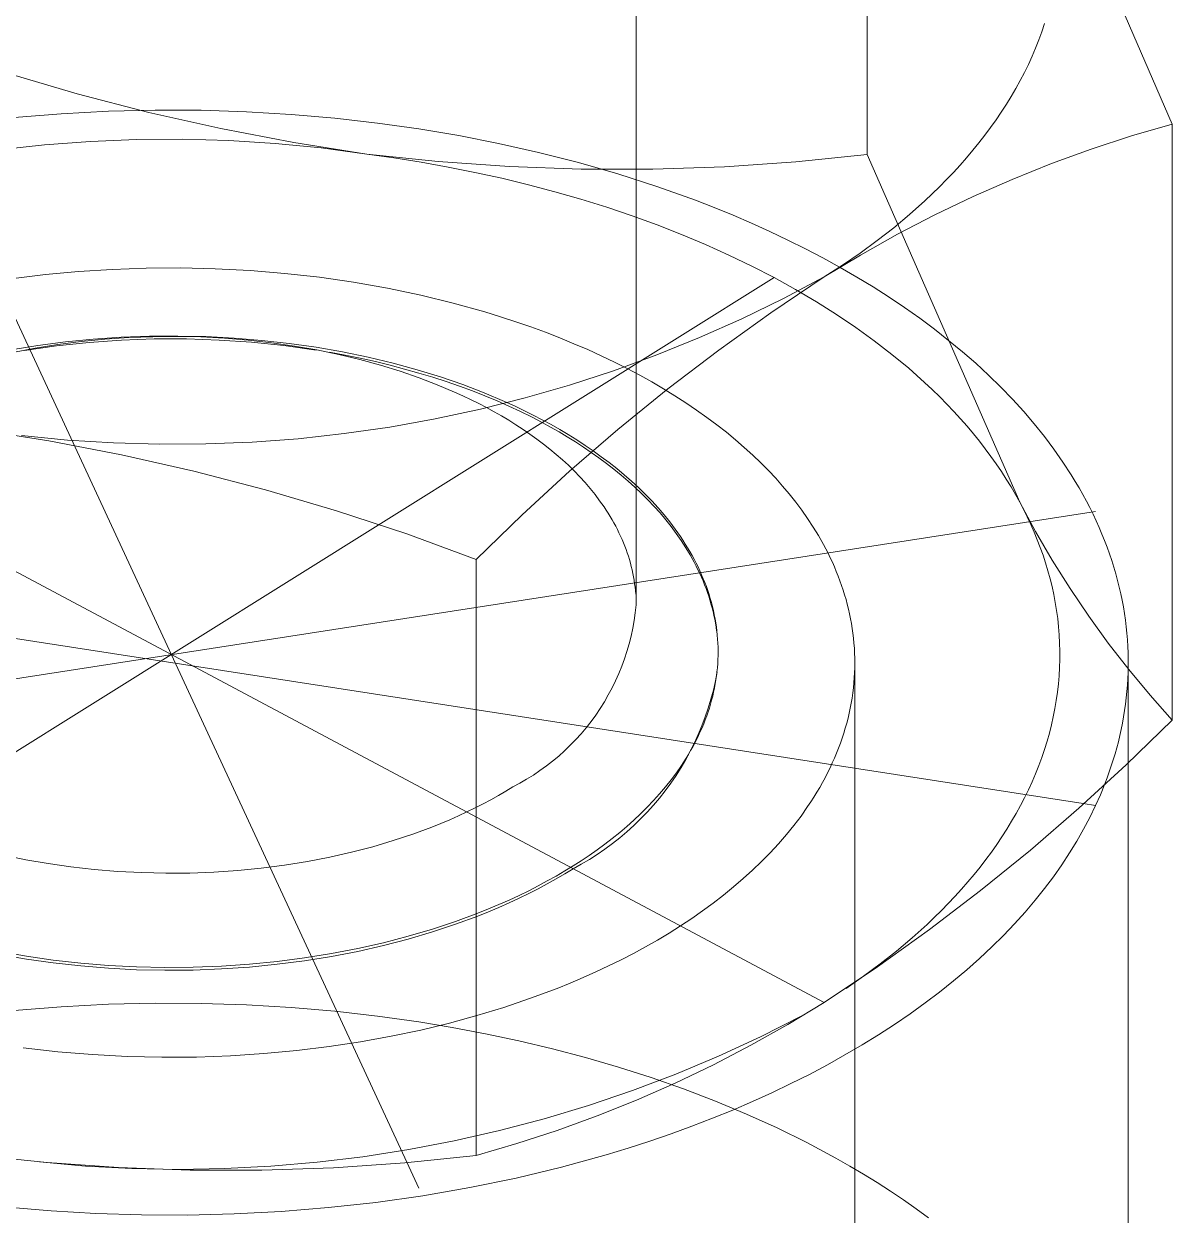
# Model space of a CAD drawing. Header units: millimetres. Extents: x -263 to 4879, y -277 to 2995.
# Drawn here: x 4118.52 to 4126.02, y 1898.3 to 1906.08 of the extents above; entities that cross this region are included whole.
import ezdxf

# ---------------------------------------------------------------- set-up
doc = ezdxf.new("R2010")
doc.units = ezdxf.units.MM
doc.layers.add('ZANO_R', color=7, linetype='Continuous', lineweight=0)

msp = doc.modelspace()

# ---------------------------------------------------------------- linework, layer by layer
at = {"layer": 'ZANO_R'}
for p, q in [((4122.5189, 1909.6594), (4122.5189, 1902.2844)), ((4124.0274, 1905.2229), (4124.0274, 1909.1114)), ((4126.017, 1905.4206), (4125.0753, 1907.589)), ((4125.1848, 1906.0771), (4125.1666, 1906.0234)), ((4125.1468, 1905.9699), (4125.1256, 1905.9165)), ((4125.1666, 1906.0234), (4125.1468, 1905.9699)), ((4125.1256, 1905.9165), (4125.1028, 1905.8634)), ((4125.0785, 1905.8105), (4125.0528, 1905.7578)), ((4125.1028, 1905.8634), (4125.0785, 1905.8105)), ((4118.4085, 1905.7553), (4118.8717, 1905.6187)), ((4125.0528, 1905.7578), (4125.0255, 1905.7054)), ((4124.9969, 1905.6534), (4124.9667, 1905.6016)), ((4125.0255, 1905.7054), (4124.9969, 1905.6534)), ((4118.8717, 1905.6187), (4119.3392, 1905.4972)), ((4124.9667, 1905.6016), (4124.9352, 1905.5502)), ((4118.7686, 1905.4887), (4118.4602, 1905.4635)), ((4119.0757, 1905.5047), (4118.7686, 1905.4887)), ((4119.3803, 1905.512), (4119.0757, 1905.5047)), ((4119.3392, 1905.4972), (4119.8104, 1905.3911)), ((4119.6813, 1905.5108), (4119.3803, 1905.512)), ((4119.9777, 1905.5013), (4119.6813, 1905.5108)), ((4120.2688, 1905.4841), (4119.9777, 1905.5013)), ((4120.5537, 1905.4594), (4120.2688, 1905.4841)), ((4124.9022, 1905.4991), (4124.8678, 1905.4484)), ((4124.9352, 1905.5502), (4124.9022, 1905.4991)), ((4121.0234, 1898.6476), (4117.87, 1905.4421)), ((4120.8317, 1905.4278), (4120.5537, 1905.4594)), ((4121.1022, 1905.3897), (4120.8317, 1905.4278)), ((4124.8678, 1905.4484), (4124.8321, 1905.3981)), ((4125.7515, 1905.3434), (4126.017, 1905.4206)), ((4126.017, 1901.5322), (4126.017, 1905.4206)), ((4119.8104, 1905.3911), (4120.2848, 1905.3005)), ((4121.3618, 1905.346), (4121.1022, 1905.3897)), ((4121.6223, 1905.295), (4121.3618, 1905.346)), ((4124.795, 1905.3483), (4124.7565, 1905.2988)), ((4124.8321, 1905.3981), (4124.795, 1905.3483)), ((4125.4886, 1905.2576), (4125.7515, 1905.3434)), ((4118.3587, 1905.2527), (4118.6583, 1905.2855)), ((4118.6583, 1905.2855), (4118.9588, 1905.308)), ((4118.9588, 1905.308), (4119.2599, 1905.3201)), ((4119.2599, 1905.3201), (4119.5613, 1905.3219)), ((4119.5613, 1905.3219), (4119.8625, 1905.3132)), ((4119.8625, 1905.3132), (4120.1633, 1905.2943)), ((4120.1633, 1905.2943), (4120.4632, 1905.265)), ((4120.2848, 1905.3005), (4120.762, 1905.2254)), ((4120.4632, 1905.265), (4120.762, 1905.2254)), ((4121.8827, 1905.2364), (4121.6223, 1905.295)), ((4124.7565, 1905.2988), (4124.7168, 1905.2498)), ((4125.2286, 1905.1632), (4125.4886, 1905.2576)), ((4120.762, 1905.2254), (4121.227, 1905.1762)), ((4120.762, 1905.2254), (4120.9388, 1905.2007)), ((4120.9388, 1905.2007), (4121.1156, 1905.1725)), ((4121.1156, 1905.1725), (4121.292, 1905.1409)), ((4121.227, 1905.1762), (4121.6935, 1905.1433)), ((4122.1423, 1905.1701), (4121.8827, 1905.2364)), ((4123.0958, 1905.1423), (4123.5623, 1905.1745)), ((4123.5623, 1905.1745), (4124.0274, 1905.2229)), ((4124.0274, 1905.2229), (4125.0222, 1902.9548)), ((4124.6757, 1905.2013), (4124.6334, 1905.1532)), ((4124.7168, 1905.2498), (4124.6757, 1905.2013)), ((4121.292, 1905.1409), (4121.4678, 1905.1059)), ((4121.4678, 1905.1059), (4121.6427, 1905.0673)), ((4121.6935, 1905.1433), (4122.1608, 1905.1267)), ((4122.4, 1905.0959), (4122.1423, 1905.1701)), ((4122.1608, 1905.1267), (4122.6284, 1905.1263)), ((4122.6548, 1905.0138), (4122.4, 1905.0959)), ((4122.6284, 1905.1263), (4123.0958, 1905.1423)), ((4124.5899, 1905.1057), (4124.5451, 1905.0586)), ((4124.6334, 1905.1532), (4124.5899, 1905.1057)), ((4124.9719, 1905.0603), (4125.2286, 1905.1632)), ((4121.6427, 1905.0673), (4121.8164, 1905.0252)), ((4121.8164, 1905.0252), (4121.9886, 1904.9796)), ((4124.5451, 1905.0586), (4124.4992, 1905.0121)), ((4124.7188, 1904.9491), (4124.9719, 1905.0603)), ((4121.9886, 1904.9796), (4122.1589, 1904.9306)), ((4122.9058, 1904.9238), (4122.6548, 1905.0138)), ((4124.452, 1904.9661), (4124.4038, 1904.9207)), ((4124.4992, 1905.0121), (4124.452, 1904.9661)), ((4124.4693, 1904.8297), (4124.7188, 1904.9491)), ((4122.1589, 1904.9306), (4122.3271, 1904.8781)), ((4122.3271, 1904.8781), (4122.4928, 1904.8222)), ((4123.0295, 1904.8758), (4122.9058, 1904.9238)), ((4123.1518, 1904.8259), (4123.0295, 1904.8758)), ((4124.4038, 1904.9207), (4124.3039, 1904.8316)), ((4122.4928, 1904.8222), (4122.6557, 1904.763)), ((4123.2727, 1904.774), (4123.1518, 1904.8259)), ((4124.3039, 1904.8316), (4124.1999, 1904.7449)), ((4124.2239, 1904.7022), (4124.4693, 1904.8297)), ((4122.6557, 1904.763), (4122.8156, 1904.7005)), ((4123.3919, 1904.7202), (4123.2727, 1904.774)), ((4123.5093, 1904.6645), (4123.3919, 1904.7202)), ((4124.1999, 1904.7449), (4124.0919, 1904.6606)), ((4122.8156, 1904.7005), (4122.9722, 1904.6348)), ((4122.9722, 1904.6348), (4123.1251, 1904.566)), ((4123.6248, 1904.6069), (4123.5093, 1904.6645)), ((4124.0919, 1904.6606), (4123.9801, 1904.5789)), ((4123.9829, 1904.5667), (4124.2239, 1904.7022)), ((4123.1251, 1904.566), (4123.2741, 1904.4943)), ((4123.7384, 1904.5474), (4123.6248, 1904.6069)), ((4123.7464, 1904.4234), (4123.9829, 1904.5667)), ((4123.9801, 1904.5789), (4123.8648, 1904.4998)), ((4119.1002, 1904.4729), (4119.3223, 1904.4808)), ((4119.3223, 1904.4808), (4119.5468, 1904.4823)), ((4119.5468, 1904.4823), (4119.7729, 1904.4772)), ((4119.7729, 1904.4772), (4119.9998, 1904.4654)), ((4123.2741, 1904.4943), (4123.419, 1904.4196)), ((4123.8497, 1904.4861), (4123.7384, 1904.5474)), ((4123.8648, 1904.4998), (4123.7464, 1904.4234)), ((4123.9588, 1904.423), (4123.8497, 1904.4861)), ((4115.5532, 1899.5003), (4123.419, 1904.4196)), ((4118.4561, 1904.4129), (4118.6664, 1904.4387)), ((4118.6664, 1904.4387), (4118.8813, 1904.4587)), ((4118.8813, 1904.4587), (4119.1002, 1904.4729)), ((4119.9998, 1904.4654), (4120.2265, 1904.4468)), ((4120.2265, 1904.4468), (4120.4522, 1904.4214)), ((4120.4522, 1904.4214), (4120.6759, 1904.3892)), ((4123.3988, 1904.1902), (4123.7464, 1904.4234)), ((4123.419, 1904.4196), (4123.5594, 1904.3422)), ((4123.7464, 1904.4234), (4123.4801, 1904.2823)), ((4124.0655, 1904.3582), (4123.9588, 1904.423)), ((4120.6759, 1904.3892), (4120.8967, 1904.3504)), ((4120.8967, 1904.3504), (4121.1137, 1904.3049)), ((4123.5594, 1904.3422), (4123.6952, 1904.2622)), ((4124.1696, 1904.2917), (4124.0655, 1904.3582)), ((4121.1137, 1904.3049), (4121.3261, 1904.2532)), ((4121.3261, 1904.2532), (4121.5331, 1904.1953)), ((4123.4801, 1904.2823), (4123.2091, 1904.1504)), ((4123.6952, 1904.2622), (4123.8262, 1904.1796)), ((4124.2711, 1904.2236), (4124.1696, 1904.2917)), ((4123.7464, 1899.6893), (4115.2259, 1904.2306)), ((4121.5331, 1904.1953), (4121.6342, 1904.1642)), ((4121.6342, 1904.1642), (4121.7338, 1904.1316)), ((4123.0585, 1903.9465), (4123.3988, 1904.1902)), ((4123.8262, 1904.1796), (4123.9521, 1904.0948)), ((4124.3698, 1904.1538), (4124.2711, 1904.2236)), ((4121.7338, 1904.1316), (4121.8316, 1904.0977)), ((4121.8316, 1904.0977), (4121.9275, 1904.0625)), ((4123.2091, 1904.1504), (4122.9338, 1904.0279)), ((4123.9521, 1904.0948), (4124.0727, 1904.0077)), ((4124.4657, 1904.0826), (4124.3698, 1904.1538)), ((4118.9762, 1904.0173), (4118.7949, 1903.9994)), ((4119.0527, 1904.0175), (4118.8986, 1904.0023)), ((4119.1613, 1904.0113), (4118.9495, 1903.9963)), ((4119.1594, 1904.0298), (4118.9762, 1904.0173)), ((4119.2084, 1904.0281), (4119.0527, 1904.0175)), ((4119.3437, 1904.0368), (4119.1594, 1904.0298)), ((4119.3736, 1904.0189), (4119.1613, 1904.0113)), ((4119.365, 1904.034), (4119.2084, 1904.0281)), ((4119.5283, 1904.0383), (4119.3437, 1904.0368)), ((4119.522, 1904.0353), (4119.365, 1904.034)), ((4119.586, 1904.0191), (4119.3736, 1904.0189)), ((4119.6786, 1904.0319), (4119.522, 1904.0353)), ((4119.7126, 1904.0343), (4119.5283, 1904.0383)), ((4119.7983, 1904.012), (4119.586, 1904.0191)), ((4119.8344, 1904.0239), (4119.6786, 1904.0319)), ((4119.8958, 1904.0248), (4119.7126, 1904.0343)), ((4120.0102, 1903.9974), (4119.7983, 1904.012)), ((4119.9886, 1904.0112), (4119.8344, 1904.0239)), ((4120.0772, 1904.01), (4119.8958, 1904.0248)), ((4120.1406, 1903.9942), (4119.9886, 1904.0112)), ((4120.2561, 1903.9899), (4120.0772, 1904.01)), ((4121.9275, 1904.0625), (4122.0216, 1904.026)), ((4122.0216, 1904.026), (4122.1137, 1903.9882)), ((4122.9338, 1904.0279), (4122.6544, 1903.915)), ((4124.0727, 1904.0077), (4124.188, 1903.9187)), ((4124.5585, 1904.0098), (4124.4657, 1904.0826)), ((4124.6483, 1903.9356), (4124.5585, 1904.0098)), ((4118.6161, 1903.9763), (4118.4406, 1903.948)), ((4118.5974, 1903.9586), (4118.4515, 1903.9304)), ((4118.7382, 1903.974), (4118.5279, 1903.9443)), ((4118.7466, 1903.9826), (4118.5974, 1903.9586)), ((4118.7949, 1903.9994), (4118.6161, 1903.9763)), ((4118.9495, 1903.9963), (4118.7382, 1903.974)), ((4118.8986, 1904.0023), (4118.7466, 1903.9826)), ((4120.2215, 1903.9755), (4120.0102, 1903.9974)), ((4120.29, 1903.9728), (4120.1406, 1903.9942)), ((4120.4319, 1903.9463), (4120.2215, 1903.9755)), ((4120.4318, 1903.9648), (4120.2561, 1903.9899)), ((4120.4361, 1903.9473), (4120.29, 1903.9728)), ((4120.6038, 1903.9348), (4120.4318, 1903.9648)), ((4120.5786, 1903.9179), (4120.4361, 1903.9473)), ((4120.6197, 1903.9132), (4120.5183, 1903.9319)), ((4120.7714, 1903.9002), (4120.6038, 1903.9348)), ((4122.1137, 1903.9882), (4122.2038, 1903.9493)), ((4122.2038, 1903.9493), (4122.2917, 1903.9092)), ((4122.7257, 1903.6927), (4123.0585, 1903.9465)), ((4124.7349, 1903.8601), (4124.6483, 1903.9356)), ((4120.7169, 1903.8848), (4120.5786, 1903.9179)), ((4120.7195, 1903.893), (4120.6197, 1903.9132)), ((4120.8507, 1903.8482), (4120.7169, 1903.8848)), ((4120.8177, 1903.8711), (4120.7195, 1903.893)), ((4120.9341, 1903.8612), (4120.7714, 1903.9002)), ((4120.914, 1903.8478), (4120.8177, 1903.8711)), ((4121.0915, 1903.8181), (4120.9341, 1903.8612)), ((4122.2917, 1903.9092), (4122.3776, 1903.8681)), ((4122.6544, 1903.915), (4122.3713, 1903.8117)), ((4122.3776, 1903.8681), (4122.4612, 1903.8259)), ((4124.188, 1903.9187), (4124.2977, 1903.8278)), ((4124.8183, 1903.7833), (4124.7349, 1903.8601)), ((4120.9797, 1903.8084), (4120.8507, 1903.8482)), ((4121.0086, 1903.823), (4120.914, 1903.8478)), ((4121.1035, 1903.7657), (4120.9797, 1903.8084)), ((4121.1012, 1903.7968), (4121.0086, 1903.823)), ((4121.2432, 1903.7713), (4121.0915, 1903.8181)), ((4121.1918, 1903.7693), (4121.1012, 1903.7968)), ((4122.3713, 1903.8117), (4122.0848, 1903.7182)), ((4122.4612, 1903.8259), (4122.5425, 1903.7828)), ((4122.5425, 1903.7828), (4122.6216, 1903.7388)), ((4124.2977, 1903.8278), (4124.3504, 1903.7817)), ((4124.3504, 1903.7817), (4124.4017, 1903.7352)), ((4124.8983, 1903.7053), (4124.8183, 1903.7833)), ((4121.2219, 1903.7203), (4121.1035, 1903.7657)), ((4121.2802, 1903.7406), (4121.1918, 1903.7693)), ((4121.3348, 1903.6725), (4121.2219, 1903.7203)), ((4121.3889, 1903.7211), (4121.2432, 1903.7713)), ((4121.3665, 1903.7107), (4121.2802, 1903.7406)), ((4121.4506, 1903.6796), (4121.3665, 1903.7107)), ((4121.5282, 1903.6677), (4121.3889, 1903.7211)), ((4122.0848, 1903.7182), (4121.7952, 1903.6346)), ((4122.6216, 1903.7388), (4122.6983, 1903.694)), ((4124.4017, 1903.7352), (4124.4516, 1903.6883)), ((4124.9749, 1903.6262), (4124.8983, 1903.7053)), ((4121.3891, 1903.6479), (4121.3348, 1903.6725)), ((4121.4419, 1903.6227), (4121.3891, 1903.6479)), ((4121.4933, 1903.5971), (4121.4419, 1903.6227)), ((4121.5325, 1903.6475), (4121.4506, 1903.6796)), ((4121.7952, 1903.6346), (4121.503, 1903.5611)), ((4121.661, 1903.6115), (4121.5282, 1903.6677)), ((4121.612, 1903.6144), (4121.5325, 1903.6475)), ((4122.4007, 1903.429), (4122.7257, 1903.6927)), ((4122.6983, 1903.694), (4122.7726, 1903.6483)), ((4122.7726, 1903.6483), (4122.8446, 1903.6019)), ((4124.4516, 1903.6883), (4124.5, 1903.6411)), ((4124.5, 1903.6411), (4124.5469, 1903.5935)), ((4125.048, 1903.546), (4124.9749, 1903.6262)), ((4121.503, 1903.5611), (4121.2084, 1903.4976)), ((4121.5433, 1903.571), (4121.4933, 1903.5971)), ((4121.5923, 1903.5443), (4121.5433, 1903.571)), ((4121.6406, 1903.5168), (4121.5923, 1903.5443)), ((4121.6891, 1903.5804), (4121.612, 1903.6144)), ((4121.7249, 1903.5825), (4121.661, 1903.6115)), ((4121.7639, 1903.5455), (4121.6891, 1903.5804)), ((4121.7871, 1903.5529), (4121.7249, 1903.5825)), ((4121.8363, 1903.5099), (4121.7639, 1903.5455)), ((4121.8476, 1903.5227), (4121.7871, 1903.5529)), ((4122.8446, 1903.6019), (4122.9141, 1903.5548)), ((4122.9141, 1903.5548), (4122.9812, 1903.5071)), ((4124.5469, 1903.5935), (4124.5924, 1903.5456)), ((4124.5924, 1903.5456), (4124.6364, 1903.4975)), ((4125.1175, 1903.4648), (4125.048, 1903.546)), ((4121.2084, 1903.4976), (4120.9118, 1903.4443)), ((4121.6883, 1903.4884), (4121.6406, 1903.5168)), ((4121.7352, 1903.4591), (4121.6883, 1903.4884)), ((4121.9063, 1903.4736), (4121.8363, 1903.5099)), ((4121.9063, 1903.4921), (4121.8476, 1903.5227)), ((4121.9639, 1903.4607), (4121.9063, 1903.4921)), ((4121.9615, 1903.4435), (4121.9063, 1903.4736)), ((4122.9812, 1903.5071), (4123.0459, 1903.4589)), ((4124.6364, 1903.4975), (4124.6789, 1903.449)), ((4125.1834, 1903.3827), (4125.1175, 1903.4648)), ((4118.2103, 1903.4286), (4118.6874, 1903.3535)), ((4118.809, 1903.3597), (4118.509, 1903.389)), ((4120.6135, 1903.4012), (4120.3139, 1903.3685)), ((4120.9118, 1903.4443), (4120.6135, 1903.4012)), ((4121.7814, 1903.429), (4121.7352, 1903.4591)), ((4121.8267, 1903.398), (4121.7814, 1903.429)), ((4121.8711, 1903.3661), (4121.8267, 1903.398)), ((4122.0161, 1903.4126), (4121.9615, 1903.4435)), ((4122.0208, 1903.4283), (4121.9639, 1903.4607)), ((4122.0699, 1903.3806), (4122.0161, 1903.4126)), ((4122.0769, 1903.3949), (4122.0208, 1903.4283)), ((4122.1321, 1903.3604), (4122.0769, 1903.3949)), ((4122.0839, 1903.1555), (4122.4007, 1903.429)), ((4123.0459, 1903.4589), (4123.1081, 1903.4101)), ((4123.1081, 1903.4101), (4123.1679, 1903.3609)), ((4124.6789, 1903.449), (4124.7199, 1903.4004)), ((4124.7199, 1903.4004), (4124.7595, 1903.3515)), ((4118.6874, 1903.3535), (4119.1618, 1903.2628)), ((4119.1097, 1903.3407), (4118.809, 1903.3597)), ((4119.4109, 1903.3321), (4119.1097, 1903.3407)), ((4119.7123, 1903.3339), (4119.4109, 1903.3321)), ((4120.0134, 1903.346), (4119.7123, 1903.3339)), ((4120.3139, 1903.3685), (4120.0134, 1903.346)), ((4121.9145, 1903.3334), (4121.8711, 1903.3661)), ((4121.9568, 1903.2999), (4121.9145, 1903.3334)), ((4122.1229, 1903.3478), (4122.0699, 1903.3806)), ((4122.1751, 1903.314), (4122.1229, 1903.3478)), ((4122.1864, 1903.3249), (4122.1321, 1903.3604)), ((4122.2264, 1903.2793), (4122.1751, 1903.314)), ((4122.2397, 1903.2885), (4122.1864, 1903.3249)), ((4123.1679, 1903.3609), (4123.2252, 1903.3113)), ((4123.2252, 1903.3113), (4123.28, 1903.2613)), ((4124.7595, 1903.3515), (4124.7975, 1903.3023)), ((4125.2457, 1903.2998), (4125.1834, 1903.3827)), ((4119.1618, 1903.2628), (4119.633, 1903.1567)), ((4121.9981, 1903.2656), (4121.9568, 1903.2999)), ((4122.0382, 1903.2305), (4121.9981, 1903.2656)), ((4122.0771, 1903.1946), (4122.0382, 1903.2305)), ((4122.2767, 1903.2436), (4122.2264, 1903.2793)), ((4122.2919, 1903.251), (4122.2397, 1903.2885)), ((4122.326, 1903.2071), (4122.2767, 1903.2436)), ((4122.343, 1903.2126), (4122.2919, 1903.251)), ((4123.28, 1903.2613), (4123.3325, 1903.211)), ((4124.7975, 1903.3023), (4124.8341, 1903.2531)), ((4124.8341, 1903.2531), (4124.8691, 1903.2036)), ((4125.3042, 1903.2161), (4125.2457, 1903.2998)), ((4119.633, 1903.1567), (4120.1005, 1903.0353)), ((4121.7755, 1902.8726), (4122.0839, 1903.1555)), ((4122.1147, 1903.1579), (4122.0771, 1903.1946)), ((4122.1509, 1903.1205), (4122.1147, 1903.1579)), ((4122.3742, 1903.1696), (4122.326, 1903.2071)), ((4122.3928, 1903.1731), (4122.343, 1903.2126)), ((4122.4212, 1903.1313), (4122.3742, 1903.1696)), ((4122.4414, 1903.1327), (4122.3928, 1903.1731)), ((4123.3325, 1903.211), (4123.3825, 1903.1605)), ((4123.3825, 1903.1605), (4123.4301, 1903.1098)), ((4124.8691, 1903.2036), (4124.9027, 1903.154)), ((4124.9027, 1903.154), (4124.9348, 1903.1043)), ((4125.359, 1903.1318), (4125.3042, 1903.2161)), ((4122.1858, 1903.0823), (4122.1509, 1903.1205)), ((4122.2191, 1903.0435), (4122.1858, 1903.0823)), ((4122.467, 1903.0921), (4122.4212, 1903.1313)), ((4122.4886, 1903.0914), (4122.4414, 1903.1327)), ((4122.5115, 1903.0521), (4122.467, 1903.0921)), ((4122.5343, 1903.0492), (4122.4886, 1903.0914)), ((4123.4301, 1903.1098), (4123.4754, 1903.059)), ((4124.9348, 1903.1043), (4124.9654, 1903.0545)), ((4125.385, 1903.0895), (4125.359, 1903.1318)), ((4125.4101, 1903.047), (4125.385, 1903.0895)), ((4120.1005, 1903.0353), (4120.5638, 1902.8987)), ((4122.251, 1903.004), (4122.2191, 1903.0435)), ((4122.2813, 1902.9639), (4122.251, 1903.004)), ((4122.5546, 1903.0112), (4122.5115, 1903.0521)), ((4122.5785, 1903.006), (4122.5343, 1903.0492)), ((4122.5963, 1902.9695), (4122.5546, 1903.0112)), ((4122.6212, 1902.962), (4122.5785, 1903.006)), ((4123.4754, 1903.059), (4123.5187, 1903.0076)), ((4123.5187, 1903.0076), (4123.5603, 1902.9552)), ((4124.9654, 1903.0545), (4124.9945, 1903.0047)), ((4124.9945, 1903.0047), (4125.0222, 1902.9548)), ((4125.4342, 1903.0043), (4125.4101, 1903.047)), ((4125.4573, 1902.9616), (4125.4342, 1903.0043)), ((4122.31, 1902.9231), (4122.2813, 1902.9639)), ((4122.3237, 1902.9025), (4122.31, 1902.9231)), ((4122.6366, 1902.927), (4122.5963, 1902.9695)), ((4122.6622, 1902.9172), (4122.6212, 1902.962)), ((4122.6753, 1902.8837), (4122.6366, 1902.927)), ((4123.5603, 1902.9552), (4123.6003, 1902.9018)), ((4125.0222, 1902.9548), (4125.1254, 1902.7632)), ((4125.0222, 1902.9548), (4125.0476, 1902.9065)), ((4125.4795, 1902.9187), (4125.4573, 1902.9616)), ((4125.5007, 1902.8758), (4125.4795, 1902.9187)), ((4113.8822, 1901.093), (4125.5174, 1902.893)), ((4120.5638, 1902.8987), (4121.0223, 1902.747)), ((4121.4757, 1902.5805), (4121.7755, 1902.8726)), ((4122.337, 1902.8818), (4122.3237, 1902.9025)), ((4122.3499, 1902.8609), (4122.337, 1902.8818)), ((4122.3623, 1902.8399), (4122.3499, 1902.8609)), ((4122.7014, 1902.8715), (4122.6622, 1902.9172)), ((4122.7124, 1902.8397), (4122.6753, 1902.8837)), ((4122.7389, 1902.825), (4122.7014, 1902.8715)), ((4123.6003, 1902.9018), (4123.6384, 1902.8474)), ((4123.6384, 1902.8474), (4123.6747, 1902.7921)), ((4125.0476, 1902.9065), (4125.0717, 1902.8577)), ((4125.0717, 1902.8577), (4125.0947, 1902.8086)), ((4125.521, 1902.8328), (4125.5007, 1902.8758)), ((4125.4354, 1900.9872), (4113.4548, 1902.8406)), ((4122.3743, 1902.8188), (4122.3623, 1902.8399)), ((4122.3858, 1902.7975), (4122.3743, 1902.8188)), ((4122.3969, 1902.7762), (4122.3858, 1902.7975)), ((4122.4075, 1902.7547), (4122.3969, 1902.7762)), ((4122.7478, 1902.795), (4122.7124, 1902.8397)), ((4122.7746, 1902.7778), (4122.7389, 1902.825)), ((4122.7816, 1902.7496), (4122.7478, 1902.795)), ((4122.8083, 1902.7298), (4122.7746, 1902.7778)), ((4123.6747, 1902.7921), (4123.7091, 1902.7358)), ((4125.0947, 1902.8086), (4125.1165, 1902.7592)), ((4125.1254, 1902.7632), (4125.2348, 1902.5751)), ((4125.5403, 1902.7897), (4125.521, 1902.8328)), ((4125.5587, 1902.7465), (4125.5403, 1902.7897)), ((4121.0223, 1902.747), (4121.4757, 1902.5805)), ((4122.4177, 1902.7331), (4122.4075, 1902.7547)), ((4122.4274, 1902.7114), (4122.4177, 1902.7331)), ((4122.4366, 1902.6896), (4122.4274, 1902.7114)), ((4122.4454, 1902.6677), (4122.4366, 1902.6896)), ((4122.8136, 1902.7036), (4122.7816, 1902.7496)), ((4122.8245, 1902.7056), (4122.8083, 1902.7298)), ((4122.8437, 1902.6569), (4122.8136, 1902.7036)), ((4122.8401, 1902.6812), (4122.8245, 1902.7056)), ((4123.7091, 1902.7358), (4123.7414, 1902.6787)), ((4125.1165, 1902.7592), (4125.137, 1902.7093)), ((4125.137, 1902.7093), (4125.1563, 1902.6591)), ((4125.5761, 1902.7033), (4125.5587, 1902.7465)), ((4125.5926, 1902.6601), (4125.5761, 1902.7033)), ((4122.4537, 1902.6457), (4122.4454, 1902.6677)), ((4122.4615, 1902.6236), (4122.4537, 1902.6457)), ((4122.4688, 1902.6015), (4122.4615, 1902.6236)), ((4122.8552, 1902.6567), (4122.8401, 1902.6812)), ((4122.872, 1902.6096), (4122.8437, 1902.6569)), ((4122.8698, 1902.6319), (4122.8552, 1902.6567)), ((4122.8839, 1902.6071), (4122.8698, 1902.6319)), ((4122.8855, 1902.5858), (4122.872, 1902.6096)), ((4123.7414, 1902.6787), (4123.7568, 1902.6498)), ((4123.7568, 1902.6498), (4123.7717, 1902.6207)), ((4123.7717, 1902.6207), (4123.786, 1902.5914)), ((4125.1563, 1902.6591), (4125.1743, 1902.6086)), ((4125.1743, 1902.6086), (4125.191, 1902.5577)), ((4125.6081, 1902.6168), (4125.5926, 1902.6601)), ((4125.6227, 1902.5736), (4125.6081, 1902.6168)), ((4121.4757, 1898.6921), (4121.4757, 1902.5805)), ((4122.4756, 1902.5793), (4122.4688, 1902.6015)), ((4122.482, 1902.557), (4122.4756, 1902.5793)), ((4122.4878, 1902.5347), (4122.482, 1902.557)), ((4122.4931, 1902.5123), (4122.4878, 1902.5347)), ((4122.8975, 1902.5821), (4122.8839, 1902.6071)), ((4122.8984, 1902.5618), (4122.8855, 1902.5858)), ((4122.9106, 1902.5569), (4122.8975, 1902.5821)), ((4122.9109, 1902.5377), (4122.8984, 1902.5618)), ((4122.9231, 1902.5317), (4122.9106, 1902.5569)), ((4122.9229, 1902.5135), (4122.9109, 1902.5377)), ((4122.935, 1902.5063), (4122.9231, 1902.5317)), ((4123.786, 1902.5914), (4123.7997, 1902.5619)), ((4123.7997, 1902.5619), (4123.8129, 1902.5321)), ((4123.8129, 1902.5321), (4123.8256, 1902.5022)), ((4125.191, 1902.5577), (4125.2063, 1902.5066)), ((4125.2348, 1902.5751), (4125.3505, 1902.3908)), ((4125.6363, 1902.5303), (4125.6227, 1902.5736)), ((4125.649, 1902.487), (4125.6363, 1902.5303)), ((4122.498, 1902.4898), (4122.4931, 1902.5123)), ((4122.5023, 1902.4673), (4122.498, 1902.4898)), ((4122.5062, 1902.4448), (4122.5023, 1902.4673)), ((4122.9344, 1902.4892), (4122.9229, 1902.5135)), ((4122.9454, 1902.4647), (4122.9344, 1902.4892)), ((4122.9464, 1902.4807), (4122.935, 1902.5063)), ((4122.9558, 1902.4402), (4122.9454, 1902.4647)), ((4122.9573, 1902.4551), (4122.9464, 1902.4807)), ((4122.9676, 1902.4293), (4122.9573, 1902.4551)), ((4123.8256, 1902.5022), (4123.8376, 1902.4722)), ((4123.8376, 1902.4722), (4123.8491, 1902.4419)), ((4125.2063, 1902.5066), (4125.2204, 1902.4551)), ((4125.2204, 1902.4551), (4125.233, 1902.4034)), ((4125.6607, 1902.4437), (4125.649, 1902.487)), ((4122.5095, 1902.4222), (4122.5062, 1902.4448)), ((4122.5124, 1902.3996), (4122.5095, 1902.4222)), ((4122.5147, 1902.377), (4122.5124, 1902.3996)), ((4122.5165, 1902.3544), (4122.5147, 1902.377)), ((4122.9658, 1902.4155), (4122.9558, 1902.4402)), ((4122.9752, 1902.3908), (4122.9658, 1902.4155)), ((4122.9774, 1902.4035), (4122.9676, 1902.4293)), ((4122.9842, 1902.3659), (4122.9752, 1902.3908)), ((4122.9865, 1902.3775), (4122.9774, 1902.4035)), ((4122.9951, 1902.3515), (4122.9865, 1902.3775)), ((4123.8491, 1902.4419), (4123.8599, 1902.4114)), ((4123.8599, 1902.4114), (4123.8702, 1902.3808)), ((4123.8702, 1902.3808), (4123.8798, 1902.35)), ((4125.233, 1902.4034), (4125.2444, 1902.3514)), ((4125.3505, 1902.3908), (4125.4722, 1902.2104)), ((4125.6715, 1902.4004), (4125.6607, 1902.4437)), ((4125.6814, 1902.3572), (4125.6715, 1902.4004)), ((4122.9926, 1902.341), (4122.9842, 1902.3659)), ((4123.0004, 1902.316), (4122.9926, 1902.341)), ((4123.0032, 1902.3253), (4122.9951, 1902.3515)), ((4123.0078, 1902.2909), (4123.0004, 1902.316)), ((4123.0106, 1902.2991), (4123.0032, 1902.3253)), ((4123.0175, 1902.2728), (4123.0106, 1902.2991)), ((4123.8798, 1902.35), (4123.8888, 1902.3191)), ((4123.8888, 1902.3191), (4123.8972, 1902.288)), ((4125.2444, 1902.3514), (4125.2543, 1902.2992)), ((4125.2543, 1902.2992), (4125.2628, 1902.2468)), ((4125.6903, 1902.314), (4125.6814, 1902.3572)), ((4125.6984, 1902.2708), (4125.6903, 1902.314)), ((4122.5061, 1902.182), (4122.5134, 1902.2331)), ((4122.5134, 1902.2331), (4122.5189, 1902.2844)), ((4123.0146, 1902.2657), (4123.0078, 1902.2909)), ((4123.0209, 1902.2405), (4123.0146, 1902.2657)), ((4123.0238, 1902.2465), (4123.0175, 1902.2728)), ((4123.0266, 1902.2152), (4123.0209, 1902.2405)), ((4123.0295, 1902.2201), (4123.0238, 1902.2465)), ((4123.0346, 1902.1936), (4123.0295, 1902.2201)), ((4123.8972, 1902.288), (4123.9049, 1902.2567)), ((4123.9049, 1902.2567), (4123.912, 1902.2253)), ((4123.912, 1902.2253), (4123.9185, 1902.1938)), ((4125.2628, 1902.2468), (4125.2699, 1902.1942)), ((4125.7055, 1902.2278), (4125.6984, 1902.2708)), ((4125.7117, 1902.1847), (4125.7055, 1902.2278)), ((4122.4971, 1902.1311), (4122.5061, 1902.182)), ((4123.0318, 1902.1899), (4123.0266, 1902.2152)), ((4123.0365, 1902.1645), (4123.0318, 1902.1899)), ((4123.0391, 1902.1671), (4123.0346, 1902.1936)), ((4123.0406, 1902.1391), (4123.0365, 1902.1645)), ((4123.0431, 1902.1405), (4123.0391, 1902.1671)), ((4123.9185, 1902.1938), (4123.9243, 1902.1621)), ((4123.9243, 1902.1621), (4123.9294, 1902.1304)), ((4125.2699, 1902.1942), (4125.2756, 1902.1414)), ((4125.2756, 1902.1414), (4125.2799, 1902.0884)), ((4125.4722, 1902.2104), (4125.5999, 1902.0341)), ((4125.7169, 1902.1418), (4125.7117, 1902.1847)), ((4125.7213, 1902.0989), (4125.7169, 1902.1418)), ((4122.4737, 1902.0306), (4122.4862, 1902.0806)), ((4122.4862, 1902.0806), (4122.4971, 1902.1311)), ((4123.0442, 1902.1137), (4123.0406, 1902.1391)), ((4123.0464, 1902.114), (4123.0431, 1902.1405)), ((4123.0491, 1902.0873), (4123.0464, 1902.114)), ((4123.0513, 1902.0607), (4123.0491, 1902.0873)), ((4123.9294, 1902.1304), (4123.9339, 1902.0985)), ((4123.9339, 1902.0985), (4123.9376, 1902.0665)), ((4123.9376, 1902.0665), (4123.9407, 1902.0343)), ((4125.2799, 1902.0884), (4125.2827, 1902.0353)), ((4125.7248, 1902.0562), (4125.7213, 1902.0989)), ((4122.4593, 1901.981), (4122.4737, 1902.0306)), ((4123.0528, 1902.0341), (4123.0513, 1902.0607)), ((4123.0538, 1902.0074), (4123.0528, 1902.0341)), ((4123.0541, 1901.9807), (4123.0538, 1902.0074)), ((4123.9407, 1902.0343), (4123.9431, 1902.0021)), ((4123.9431, 1902.0021), (4123.9448, 1901.9698)), ((4125.2827, 1902.0353), (4125.284, 1901.9821)), ((4125.5999, 1902.0341), (4125.7333, 1901.8622)), ((4125.7274, 1902.0135), (4125.7248, 1902.0562)), ((4125.7292, 1901.971), (4125.7274, 1902.0135)), ((4122.4255, 1901.8834), (4122.4433, 1901.9319)), ((4122.4433, 1901.9319), (4122.4593, 1901.981)), ((4123.0516, 1901.9008), (4123.053, 1901.9275)), ((4123.053, 1901.9275), (4123.0539, 1901.9541)), ((4123.0539, 1901.9541), (4123.0541, 1901.9807)), ((4123.9448, 1901.9698), (4123.9458, 1901.9375)), ((4123.9458, 1901.9375), (4123.9461, 1901.905)), ((4125.2839, 1901.9287), (4125.2823, 1901.8753)), ((4125.284, 1901.9821), (4125.2839, 1901.9287)), ((4125.73, 1901.9286), (4125.7292, 1901.971)), ((4125.73, 1901.8863), (4125.73, 1901.9286)), ((4122.385, 1901.7884), (4122.4061, 1901.8355)), ((4122.4061, 1901.8355), (4122.4255, 1901.8834)), ((4123.0371, 1901.7876), (4123.0488, 1901.8475)), ((4123.0437, 1901.8212), (4123.0469, 1901.8477)), ((4123.0469, 1901.8477), (4123.0496, 1901.8742)), ((4123.0496, 1901.8742), (4123.0516, 1901.9008)), ((4123.9446, 1901.8399), (4123.9428, 1901.8073)), ((4123.9457, 1901.8725), (4123.9446, 1901.8399)), ((4123.9461, 1901.905), (4123.9457, 1901.8725)), ((4123.9461, 1901.8725), (4123.9461, 1899.8178)), ((4125.2823, 1901.8753), (4125.2792, 1901.8218)), ((4125.7275, 1901.8021), (4125.7292, 1901.8441)), ((4125.7292, 1901.8441), (4125.73, 1901.8863)), ((4125.7301, 1901.8644), (4125.7301, 1896.081)), ((4125.7333, 1901.8622), (4125.8724, 1901.6949)), ((4122.3623, 1901.742), (4122.385, 1901.7884)), ((4123.0234, 1901.728), (4123.0371, 1901.7876)), ((4123.0305, 1901.7419), (4123.0355, 1901.7683)), ((4123.0355, 1901.7683), (4123.0399, 1901.7947)), ((4123.0399, 1901.7947), (4123.0437, 1901.8212)), ((4123.9402, 1901.7747), (4123.9369, 1901.742)), ((4123.9428, 1901.8073), (4123.9402, 1901.7747)), ((4125.2746, 1901.7683), (4125.2686, 1901.7148)), ((4125.2792, 1901.8218), (4125.2746, 1901.7683)), ((4125.7216, 1901.7185), (4125.7249, 1901.7602)), ((4125.7249, 1901.7602), (4125.7275, 1901.8021)), ((4122.312, 1901.6518), (4122.3379, 1901.6965)), ((4122.3379, 1901.6965), (4122.3623, 1901.742)), ((4123.0077, 1901.669), (4123.0234, 1901.728)), ((4123.0121, 1901.6632), (4123.0188, 1901.6894)), ((4123.0188, 1901.6894), (4123.025, 1901.7156)), ((4123.025, 1901.7156), (4123.0305, 1901.7419)), ((4123.9281, 1901.6765), (4123.9227, 1901.6437)), ((4123.9329, 1901.7092), (4123.9281, 1901.6765)), ((4123.9369, 1901.742), (4123.9329, 1901.7092)), ((4125.2686, 1901.7148), (4125.261, 1901.6612)), ((4125.7124, 1901.6356), (4125.7174, 1901.677)), ((4125.7174, 1901.677), (4125.7216, 1901.7185)), ((4125.8724, 1901.6949), (4126.017, 1901.5322)), ((4122.2556, 1901.5653), (4122.2846, 1901.6081)), ((4122.2846, 1901.6081), (4122.312, 1901.6518)), ((4122.9703, 1901.5527), (4122.9899, 1901.6106)), ((4122.9886, 1901.5853), (4122.997, 1901.6112)), ((4122.9899, 1901.6106), (4123.0077, 1901.669)), ((4122.997, 1901.6112), (4123.0048, 1901.6372)), ((4123.0048, 1901.6372), (4123.0121, 1901.6632)), ((4123.9165, 1901.611), (4123.9095, 1901.5782)), ((4123.9227, 1901.6437), (4123.9165, 1901.611)), ((4125.252, 1901.6077), (4125.2414, 1901.5542)), ((4125.261, 1901.6612), (4125.252, 1901.6077)), ((4125.7066, 1901.5945), (4125.7124, 1901.6356)), ((4122.1933, 1901.483), (4122.2252, 1901.5236)), ((4122.2252, 1901.5236), (4122.2556, 1901.5653)), ((4122.9487, 1901.4956), (4122.9703, 1901.5527)), ((4122.96, 1901.5084), (4122.9701, 1901.5339)), ((4122.9701, 1901.5339), (4122.9796, 1901.5596)), ((4122.9796, 1901.5596), (4122.9886, 1901.5853)), ((4123.9018, 1901.5455), (4123.8934, 1901.5128)), ((4123.9095, 1901.5782), (4123.9018, 1901.5455)), ((4125.2414, 1901.5542), (4125.2293, 1901.5008)), ((4125.6926, 1901.5127), (4125.7, 1901.5535)), ((4125.7, 1901.5535), (4125.7066, 1901.5945)), ((4126.017, 1901.5322), (4125.7173, 1901.2401)), ((4122.1254, 1901.4052), (4122.1601, 1901.4435)), ((4122.1601, 1901.4435), (4122.1933, 1901.483)), ((4122.9251, 1901.4393), (4122.9487, 1901.4956)), ((4122.9265, 1901.4324), (4122.9382, 1901.4576)), ((4122.9382, 1901.4576), (4122.9494, 1901.4829)), ((4122.9494, 1901.4829), (4122.96, 1901.5084)), ((4123.8744, 1901.4474), (4123.8637, 1901.4148)), ((4123.8843, 1901.4801), (4123.8744, 1901.4474)), ((4123.8934, 1901.5128), (4123.8843, 1901.4801)), ((4125.2158, 1901.4475), (4125.2007, 1901.3942)), ((4125.2293, 1901.5008), (4125.2158, 1901.4475)), ((4125.6755, 1901.4317), (4125.6844, 1901.4721)), ((4125.6844, 1901.4721), (4125.6926, 1901.5127)), ((4122.0523, 1901.3323), (4122.0895, 1901.3681)), ((4122.0895, 1901.3681), (4122.1254, 1901.4052)), ((4122.8724, 1901.3291), (4122.8997, 1901.3837)), ((4122.8883, 1901.3578), (4122.9016, 1901.3825)), ((4122.8997, 1901.3837), (4122.9251, 1901.4393)), ((4122.9016, 1901.3825), (4122.9143, 1901.4074)), ((4122.9143, 1901.4074), (4122.9265, 1901.4324)), ((4123.8524, 1901.3823), (4123.8402, 1901.3498)), ((4123.8637, 1901.4148), (4123.8524, 1901.3823)), ((4125.2007, 1901.3942), (4125.1842, 1901.3411)), ((4125.6555, 1901.3516), (4125.6659, 1901.3916)), ((4125.6659, 1901.3916), (4125.6755, 1901.4317)), ((4121.9742, 1901.2647), (4122.0139, 1901.2978)), ((4122.0139, 1901.2978), (4122.0523, 1901.3323)), ((4122.8433, 1901.2754), (4122.8724, 1901.3291)), ((4122.8456, 1901.2845), (4122.8603, 1901.3087)), ((4122.8603, 1901.3087), (4122.8746, 1901.3332)), ((4122.8746, 1901.3332), (4122.8883, 1901.3578)), ((4123.8274, 1901.3174), (4123.8138, 1901.285)), ((4123.8402, 1901.3498), (4123.8274, 1901.3174)), ((4125.1662, 1901.2882), (4125.1467, 1901.2354)), ((4125.1842, 1901.3411), (4125.1662, 1901.2882)), ((4125.6325, 1901.2724), (4125.6443, 1901.3119)), ((4125.6443, 1901.3119), (4125.6555, 1901.3516)), ((4121.8917, 1901.2027), (4121.9335, 1901.233)), ((4121.9335, 1901.233), (4121.9742, 1901.2647)), ((4122.7797, 1901.1711), (4122.8124, 1901.2227)), ((4122.7818, 1901.1891), (4122.8146, 1901.2364)), ((4122.8124, 1901.2227), (4122.8433, 1901.2754)), ((4122.8146, 1901.2364), (4122.8456, 1901.2845)), ((4123.7845, 1901.2206), (4123.7688, 1901.1886)), ((4123.7995, 1901.2528), (4123.7845, 1901.2206)), ((4123.8138, 1901.285), (4123.7995, 1901.2528)), ((4125.1467, 1901.2354), (4125.1257, 1901.1828)), ((4125.7173, 1901.2401), (4125.4089, 1900.9571)), ((4125.6067, 1901.1942), (4125.6199, 1901.2332)), ((4125.6199, 1901.2332), (4125.6325, 1901.2724)), ((4121.7602, 1901.1209), (4121.805, 1901.1466)), ((4121.805, 1901.1466), (4121.8488, 1901.1739)), ((4121.8488, 1901.1739), (4121.8917, 1901.2027)), ((4122.7107, 1901.0966), (4122.7471, 1901.1425)), ((4122.7453, 1901.1206), (4122.7797, 1901.1711)), ((4122.7471, 1901.1425), (4122.7818, 1901.1891)), ((4123.7523, 1901.1566), (4123.7351, 1901.1248)), ((4123.7688, 1901.1886), (4123.7523, 1901.1566)), ((4125.1257, 1901.1828), (4125.1033, 1901.1304)), ((4125.5781, 1901.1169), (4125.5927, 1901.1554)), ((4125.5927, 1901.1554), (4125.6067, 1901.1942)), ((4121.6206, 1901.0405), (4121.6683, 1901.0685)), ((4121.6683, 1901.0685), (4121.7145, 1901.0967)), ((4121.7145, 1901.0967), (4121.7602, 1901.1209)), ((4122.6715, 1901.0233), (4122.7092, 1901.0714)), ((4122.6725, 1901.0516), (4122.7107, 1901.0966)), ((4122.7092, 1901.0714), (4122.7453, 1901.1206)), ((4123.6986, 1901.0616), (4123.6793, 1901.0302)), ((4123.7172, 1901.0931), (4123.6986, 1901.0616)), ((4123.7351, 1901.1248), (4123.7172, 1901.0931)), ((4125.0794, 1901.0782), (4125.054, 1901.0262)), ((4125.1033, 1901.1304), (4125.0794, 1901.0782)), ((4125.5489, 1901.0452), (4125.5781, 1901.1169)), ((4121.4685, 1900.9593), (4121.5207, 1900.9859)), ((4121.5207, 1900.9859), (4121.5714, 1901.013)), ((4121.5714, 1901.013), (4121.6206, 1901.0405)), ((4122.5912, 1900.9312), (4122.6321, 1900.9766)), ((4122.5915, 1900.964), (4122.6328, 1901.0073)), ((4122.6321, 1900.9766), (4122.6715, 1901.0233)), ((4122.6328, 1901.0073), (4122.6725, 1901.0516)), ((4123.6592, 1900.9989), (4123.6385, 1900.9678)), ((4123.6793, 1901.0302), (4123.6592, 1900.9989)), ((4125.054, 1901.0262), (4125.0273, 1900.9746)), ((4125.5174, 1900.9745), (4125.4354, 1900.9872)), ((4125.5174, 1900.9745), (4125.5489, 1901.0452)), ((4121.303, 1900.8824), (4121.3596, 1900.9075)), ((4121.3596, 1900.9075), (4121.4148, 1900.9331)), ((4121.4148, 1900.9331), (4121.4685, 1900.9593)), ((4122.5044, 1900.8799), (4122.5487, 1900.9215)), ((4122.5487, 1900.9215), (4122.5915, 1900.964)), ((4122.5488, 1900.8873), (4122.5912, 1900.9312)), ((4123.5951, 1900.9062), (4123.5489, 1900.8452)), ((4123.6385, 1900.9678), (4123.5951, 1900.9062)), ((4124.9991, 1900.9232), (4124.9695, 1900.8722)), ((4125.0273, 1900.9746), (4124.9991, 1900.9232)), ((4125.4089, 1900.9571), (4125.092, 1900.6837)), ((4125.48, 1900.8974), (4125.5174, 1900.9745)), ((4121.0625, 1900.7886), (4121.1855, 1900.8342)), ((4121.1855, 1900.8342), (4121.245, 1900.858)), ((4121.245, 1900.858), (4121.303, 1900.8824)), ((4122.412, 1900.7995), (4122.4588, 1900.8392)), ((4122.4588, 1900.8392), (4122.5044, 1900.8799)), ((4122.4597, 1900.8038), (4122.505, 1900.8448)), ((4122.505, 1900.8448), (4122.5488, 1900.8873)), ((4123.5489, 1900.8452), (4123.5001, 1900.785)), ((4124.9385, 1900.8214), (4124.9061, 1900.771)), ((4124.9695, 1900.8722), (4124.9385, 1900.8214)), ((4125.3953, 1900.7428), (4125.4393, 1900.8202)), ((4125.4393, 1900.8202), (4125.48, 1900.8974)), ((4120.8008, 1900.7065), (4120.9342, 1900.7459)), ((4120.9342, 1900.7459), (4121.0625, 1900.7886)), ((4122.3147, 1900.7228), (4122.3639, 1900.7606)), ((4122.3639, 1900.7606), (4122.412, 1900.7995)), ((4122.3651, 1900.7265), (4122.4131, 1900.7643)), ((4122.4131, 1900.7643), (4122.4597, 1900.8038)), ((4123.5001, 1900.785), (4123.4487, 1900.7257)), ((4124.9061, 1900.771), (4124.8724, 1900.721)), ((4125.3478, 1900.6654), (4125.3953, 1900.7428)), ((4120.5207, 1900.6385), (4120.6629, 1900.6706)), ((4120.6629, 1900.6706), (4120.8008, 1900.7065)), ((4122.2131, 1900.65), (4122.2644, 1900.6859)), ((4122.2644, 1900.6859), (4122.3147, 1900.7228)), ((4122.2655, 1900.6557), (4122.3159, 1900.6903)), ((4122.3159, 1900.6903), (4122.3651, 1900.7265)), ((4123.3947, 1900.6673), (4123.3384, 1900.6099)), ((4123.4487, 1900.7257), (4123.3947, 1900.6673)), ((4125.092, 1900.6837), (4124.7671, 1900.4199)), ((4124.8373, 1900.6713), (4124.8009, 1900.6221)), ((4124.8724, 1900.721), (4124.8373, 1900.6713)), ((4125.2968, 1900.588), (4125.3478, 1900.6654)), ((4118.3936, 1900.651), (4118.5361, 1900.6216)), ((4118.5361, 1900.6216), (4118.6823, 1900.5961)), ((4118.6823, 1900.5961), (4118.8316, 1900.5747)), ((4120.2256, 1900.5863), (4120.3748, 1900.6103)), ((4120.3748, 1900.6103), (4120.5207, 1900.6385)), ((4122.1078, 1900.5811), (4122.1609, 1900.6151)), ((4122.1078, 1900.5626), (4122.1614, 1900.5919)), ((4122.1609, 1900.6151), (4122.2131, 1900.65)), ((4122.1614, 1900.5919), (4122.214, 1900.6229)), ((4122.214, 1900.6229), (4122.2655, 1900.6557)), ((4123.3384, 1900.6099), (4123.2796, 1900.5534)), ((4124.8009, 1900.6221), (4124.7633, 1900.5732)), ((4125.2423, 1900.5106), (4125.2968, 1900.588)), ((4118.8316, 1900.5747), (4118.9837, 1900.5576)), ((4118.9837, 1900.5576), (4119.1379, 1900.545)), ((4119.1379, 1900.545), (4119.2936, 1900.537)), ((4119.2936, 1900.537), (4119.4502, 1900.5336)), ((4119.4502, 1900.5336), (4119.6072, 1900.5348)), ((4119.6072, 1900.5348), (4119.7638, 1900.5408)), ((4119.7638, 1900.5408), (4119.9195, 1900.5514)), ((4119.9195, 1900.5514), (4120.0736, 1900.5666)), ((4120.0736, 1900.5666), (4120.2256, 1900.5863)), ((4121.9394, 1900.4827), (4121.9973, 1900.5151)), ((4121.9973, 1900.5151), (4122.0534, 1900.5479)), ((4121.9973, 1900.4966), (4122.0534, 1900.5294)), ((4122.0534, 1900.5479), (4122.1078, 1900.5811)), ((4122.0534, 1900.5294), (4122.1078, 1900.5626)), ((4123.2796, 1900.5534), (4123.2186, 1900.498)), ((4124.7243, 1900.5248), (4124.6841, 1900.4769)), ((4124.7633, 1900.5732), (4124.7243, 1900.5248)), ((4125.1843, 1900.4334), (4125.2423, 1900.5106)), ((4121.8183, 1900.4194), (4121.8797, 1900.4508)), ((4121.8183, 1900.4009), (4121.8797, 1900.4323)), ((4121.8797, 1900.4508), (4121.9394, 1900.4827)), ((4121.8797, 1900.4323), (4121.9394, 1900.4642)), ((4121.9394, 1900.4642), (4121.9973, 1900.4966)), ((4123.1553, 1900.4437), (4123.0899, 1900.3905)), ((4123.2186, 1900.498), (4123.1553, 1900.4437)), ((4124.6841, 1900.4769), (4124.6426, 1900.4294)), ((4125.1226, 1900.3565), (4125.1843, 1900.4334)), ((4121.6236, 1900.329), (4121.6902, 1900.3585)), ((4121.6902, 1900.3585), (4121.7551, 1900.3887)), ((4121.6902, 1900.34), (4121.7551, 1900.3702)), ((4121.7551, 1900.3887), (4121.8183, 1900.4194)), ((4121.7551, 1900.3702), (4121.8183, 1900.4009)), ((4123.0899, 1900.3905), (4123.0225, 1900.3385)), ((4124.7671, 1900.4199), (4124.4343, 1900.1661)), ((4124.5999, 1900.3824), (4124.5561, 1900.3359)), ((4124.6426, 1900.4294), (4124.5999, 1900.3824)), ((4125.0574, 1900.2798), (4125.1226, 1900.3565)), ((4121.4854, 1900.2722), (4121.5554, 1900.3003)), ((4121.4854, 1900.2537), (4121.5554, 1900.2818)), ((4121.5554, 1900.3003), (4121.6236, 1900.329)), ((4121.5554, 1900.2818), (4121.6236, 1900.3105)), ((4121.6236, 1900.3105), (4121.6902, 1900.34)), ((4122.9531, 1900.2877), (4122.8819, 1900.2382)), ((4123.0225, 1900.3385), (4122.9531, 1900.2877)), ((4124.511, 1900.2899), (4124.4648, 1900.2444)), ((4124.5561, 1900.3359), (4124.511, 1900.2899)), ((4124.9885, 1900.2035), (4125.0574, 1900.2798)), ((4121.1897, 1900.1684), (4121.3407, 1900.2186)), ((4121.1897, 1900.1499), (4121.3407, 1900.2001)), ((4121.3407, 1900.2186), (4121.4854, 1900.2722)), ((4121.3407, 1900.2001), (4121.4854, 1900.2537)), ((4122.8819, 1900.2382), (4122.8089, 1900.1899)), ((4124.4176, 1900.1995), (4124.3197, 1900.1113)), ((4124.4648, 1900.2444), (4124.4176, 1900.1995)), ((4124.916, 1900.1277), (4124.9885, 1900.2035)), ((4120.8706, 1900.0799), (4121.0329, 1900.1221)), ((4121.0329, 1900.1221), (4121.1897, 1900.1684)), ((4121.0329, 1900.1036), (4121.1897, 1900.1499)), ((4122.7342, 1900.1429), (4122.658, 1900.0973)), ((4122.8089, 1900.1899), (4122.7342, 1900.1429)), ((4124.4343, 1900.1661), (4124.0939, 1899.9225)), ((4124.8399, 1900.0524), (4124.916, 1900.1277)), ((4120.7033, 1900.042), (4120.8706, 1900.0799)), ((4120.7033, 1900.0235), (4120.8706, 1900.0614)), ((4120.8706, 1900.0614), (4121.0329, 1900.1036)), ((4122.5803, 1900.053), (4122.5012, 1900.0101)), ((4122.658, 1900.0973), (4122.5803, 1900.053)), ((4124.3197, 1900.1113), (4124.2178, 1900.0253)), ((4124.7601, 1899.9777), (4124.8399, 1900.0524)), ((4118.3684, 1900.0221), (4118.5404, 1899.9921)), ((4118.3684, 1900.0036), (4118.5404, 1899.9736)), ((4118.5404, 1899.9921), (4118.7161, 1899.967)), ((4118.5404, 1899.9736), (4118.7161, 1899.9485)), ((4118.7161, 1899.967), (4118.895, 1899.9469)), ((4120.1773, 1899.9575), (4120.3561, 1899.9806)), ((4120.3561, 1899.9806), (4120.5316, 1900.0089)), ((4120.3561, 1899.9621), (4120.5316, 1899.9904)), ((4120.5316, 1900.0089), (4120.7033, 1900.042)), ((4120.5316, 1899.9904), (4120.7033, 1900.0235)), ((4122.4208, 1899.9685), (4122.3393, 1899.9284)), ((4122.5012, 1900.0101), (4122.4208, 1899.9685)), ((4124.2178, 1900.0253), (4124.1119, 1899.9418)), ((4124.6767, 1899.9037), (4124.7601, 1899.9777)), ((4118.7161, 1899.9485), (4118.895, 1899.9284)), ((4118.895, 1899.9469), (4119.0764, 1899.9321)), ((4118.895, 1899.9284), (4119.0764, 1899.9136)), ((4119.0764, 1899.9321), (4119.2596, 1899.9226)), ((4119.0764, 1899.9136), (4119.2596, 1899.9041)), ((4119.2596, 1899.9226), (4119.4439, 1899.9186)), ((4119.2596, 1899.9041), (4119.4439, 1899.9001)), ((4119.4439, 1899.9186), (4119.6286, 1899.9201)), ((4119.4439, 1899.9001), (4119.6286, 1899.9016)), ((4119.6286, 1899.9201), (4119.8128, 1899.9271)), ((4119.6286, 1899.9016), (4119.8128, 1899.9086)), ((4119.8128, 1899.9271), (4119.996, 1899.9396)), ((4119.8128, 1899.9086), (4119.996, 1899.9211)), ((4119.996, 1899.9396), (4120.1773, 1899.9575)), ((4119.996, 1899.9211), (4120.1773, 1899.939)), ((4120.1773, 1899.939), (4120.3561, 1899.9621)), ((4122.2567, 1899.8896), (4122.1731, 1899.8523)), ((4122.3393, 1899.9284), (4122.2567, 1899.8896)), ((4124.0939, 1899.9225), (4123.7464, 1899.6893)), ((4124.1119, 1899.9418), (4124.0024, 1899.8607)), ((4124.5897, 1899.8306), (4124.6767, 1899.9037)), ((4122.0886, 1899.8164), (4122.0034, 1899.7819)), ((4122.1731, 1899.8523), (4122.0886, 1899.8164)), ((4124.0024, 1899.8607), (4123.8894, 1899.7822)), ((4123.9461, 1899.8178), (4123.9461, 1899.3846)), ((4124.4991, 1899.7582), (4124.5897, 1899.8306)), ((4122.0034, 1899.7819), (4121.8309, 1899.7171)), ((4124.4049, 1899.6869), (4124.4991, 1899.7582)), ((4118.7686, 1899.6621), (4118.4602, 1899.637)), ((4119.0757, 1899.6782), (4118.7686, 1899.6621)), ((4119.3803, 1899.6855), (4119.0757, 1899.6782)), ((4119.6813, 1899.6842), (4119.3803, 1899.6855)), ((4119.9777, 1899.6748), (4119.6813, 1899.6842)), ((4120.2688, 1899.6575), (4119.9777, 1899.6748)), ((4120.5537, 1899.6329), (4120.2688, 1899.6575)), ((4121.6564, 1899.658), (4121.4805, 1899.6043)), ((4121.8309, 1899.7171), (4121.6564, 1899.658)), ((4123.7464, 1899.6893), (4123.5098, 1899.546)), ((4124.3072, 1899.6166), (4124.4049, 1899.6869)), ((4120.8317, 1899.6013), (4120.5537, 1899.6329)), ((4121.1022, 1899.5631), (4120.8317, 1899.6013)), ((4121.4805, 1899.6043), (4121.3007, 1899.5553)), ((4123.6015, 1899.602), (4123.3315, 1899.4662)), ((4124.206, 1899.5474), (4124.3072, 1899.6166)), ((4121.114, 1899.5102), (4120.9207, 1899.4694)), ((4121.3193, 1899.5271), (4121.1022, 1899.5631)), ((4121.3007, 1899.5553), (4121.114, 1899.5102)), ((4121.537, 1899.486), (4121.3193, 1899.5271)), ((4123.5098, 1899.546), (4123.2688, 1899.4105)), ((4124.1013, 1899.4794), (4124.206, 1899.5474)), ((4120.7213, 1899.4333), (4120.5162, 1899.4022)), ((4120.9207, 1899.4694), (4120.7213, 1899.4333)), ((4121.7549, 1899.4396), (4121.537, 1899.486)), ((4121.9726, 1899.3878), (4121.7549, 1899.4396)), ((4123.3315, 1899.4662), (4123.0569, 1899.3398)), ((4123.9934, 1899.4127), (4124.1013, 1899.4794)), ((4118.7457, 1899.3683), (4118.52, 1899.3937)), ((4118.9724, 1899.3497), (4118.7457, 1899.3683)), ((4119.1993, 1899.3379), (4118.9724, 1899.3497)), ((4120.0909, 1899.3563), (4119.872, 1899.3422)), ((4120.3058, 1899.3764), (4120.0909, 1899.3563)), ((4120.5162, 1899.4022), (4120.3058, 1899.3764)), ((4122.1893, 1899.3306), (4121.9726, 1899.3878)), ((4123.2688, 1899.4105), (4123.0234, 1899.283)), ((4123.7676, 1899.2835), (4123.8821, 1899.3474)), ((4123.8821, 1899.3474), (4123.9934, 1899.4127)), ((4123.9461, 1899.3846), (4123.9461, 1814.5094)), ((4119.4254, 1899.3328), (4119.1993, 1899.3379)), ((4119.65, 1899.3343), (4119.4254, 1899.3328)), ((4119.872, 1899.3422), (4119.65, 1899.3343)), ((4122.4046, 1899.268), (4122.1893, 1899.3306)), ((4122.618, 1899.1997), (4122.4046, 1899.268)), ((4123.0234, 1899.283), (4122.774, 1899.1636)), ((4123.0569, 1899.3398), (4122.778, 1899.223)), ((4123.6499, 1899.2211), (4123.7676, 1899.2835)), ((4122.778, 1899.223), (4122.4954, 1899.1159)), ((4122.8287, 1899.1259), (4122.618, 1899.1997)), ((4123.5292, 1899.1604), (4123.6499, 1899.2211)), ((4122.4954, 1899.1159), (4122.2091, 1899.0186)), ((4122.774, 1899.1636), (4122.5208, 1899.0524)), ((4123.0362, 1899.0466), (4122.8287, 1899.1259)), ((4123.4056, 1899.1013), (4123.5292, 1899.1604)), ((4122.5208, 1899.0524), (4122.2641, 1898.9495)), ((4123.2399, 1898.9618), (4123.0362, 1899.0466)), ((4123.1499, 1898.9884), (4123.2791, 1899.0439)), ((4123.2791, 1899.0439), (4123.4056, 1899.1013)), ((4122.2091, 1899.0186), (4121.9197, 1898.9313)), ((4123.0181, 1898.9347), (4123.1499, 1898.9884)), ((4123.4391, 1898.8716), (4123.2399, 1898.9618)), ((4121.9197, 1898.9313), (4121.6275, 1898.8541)), ((4122.2641, 1898.9495), (4122.0041, 1898.8551)), ((4122.7471, 1898.8332), (4122.8837, 1898.883)), ((4122.8837, 1898.883), (4123.0181, 1898.9347)), ((4121.6275, 1898.8541), (4121.3327, 1898.787)), ((4122.0041, 1898.8551), (4121.7413, 1898.7693)), ((4122.6081, 1898.7855), (4122.7471, 1898.8332)), ((4123.6332, 1898.776), (4123.4391, 1898.8716)), ((4121.0358, 1898.7302), (4120.7371, 1898.6836)), ((4121.3327, 1898.787), (4121.0358, 1898.7302)), ((4121.7413, 1898.7693), (4121.4757, 1898.6921)), ((4122.3242, 1898.6964), (4122.4671, 1898.7399)), ((4122.4671, 1898.7399), (4122.6081, 1898.7855)), ((4123.8216, 1898.6753), (4123.6332, 1898.776)), ((4118.6753, 1898.6454), (4118.2103, 1898.6945)), ((4118.9275, 1898.623), (4118.6264, 1898.6495)), ((4119.1418, 1898.6124), (4118.6753, 1898.6454)), ((4120.437, 1898.6475), (4120.1358, 1898.6217)), ((4120.7371, 1898.6836), (4120.437, 1898.6475)), ((4121.0106, 1898.6436), (4120.5441, 1898.6114)), ((4121.4757, 1898.6921), (4121.0106, 1898.6436)), ((4121.1022, 1898.4778), (4121.0234, 1898.6476)), ((4122.033, 1898.6161), (4122.3242, 1898.6964)), ((4123.9135, 1898.6231), (4123.8216, 1898.6753)), ((4119.2294, 1898.607), (4118.9275, 1898.623)), ((4119.6091, 1898.5958), (4119.1418, 1898.6124)), ((4119.5316, 1898.6014), (4119.2294, 1898.607)), ((4119.8339, 1898.6063), (4119.5316, 1898.6014)), ((4120.0767, 1898.5954), (4119.6091, 1898.5958)), ((4120.1358, 1898.6217), (4119.8339, 1898.6063)), ((4120.5441, 1898.6114), (4120.0767, 1898.5954)), ((4121.7358, 1898.5447), (4122.033, 1898.6161)), ((4124.0037, 1898.5696), (4123.9135, 1898.6231)), ((4124.0922, 1898.5149), (4124.0037, 1898.5696)), ((4121.4338, 1898.4824), (4121.7358, 1898.5447)), ((4124.1789, 1898.459), (4124.0922, 1898.5149)), ((4120.8207, 1898.3859), (4121.1284, 1898.4295)), ((4121.1284, 1898.4295), (4121.4338, 1898.4824)), ((4124.2638, 1898.402), (4124.1789, 1898.459)), ((4118.4185, 1898.3556), (4118.7034, 1898.331)), ((4120.2036, 1898.3264), (4120.512, 1898.3515)), ((4120.512, 1898.3515), (4120.8207, 1898.3859)), ((4124.3467, 1898.3439), (4124.2638, 1898.402)), ((4124.4277, 1898.2847), (4124.3467, 1898.3439)), ((4118.7034, 1898.331), (4118.9945, 1898.3137)), ((4118.9945, 1898.3137), (4119.291, 1898.3043)), ((4119.291, 1898.3043), (4119.592, 1898.3031)), ((4119.592, 1898.3031), (4119.8965, 1898.3103)), ((4119.8965, 1898.3103), (4120.2036, 1898.3264))]:
    msp.add_line(p, q, dxfattribs=at)

doc.saveas('drawing.dxf')
